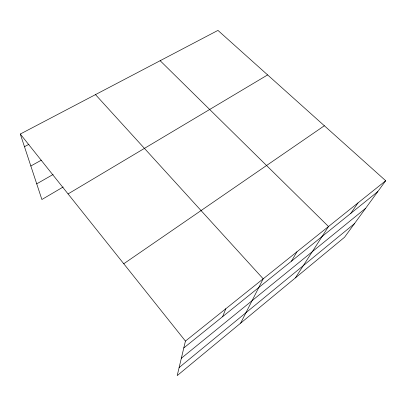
<?xml version="1.0" encoding="UTF-8"?>
<svg xmlns="http://www.w3.org/2000/svg" width="406" height="406" viewBox="0 0 406 406"><rect width="100%" height="100%" fill="white"/><g stroke="black" fill="none" stroke-linecap="round" stroke-linejoin="round"><path stroke-width="0.61" d="M385.7 180.731L185.435 341.076L177.199 375.601L344.532 237.261L385.7 180.731L217.946 30.399L20.3 134.041L41.884 199.508L63.179 186.988M222.645 316.634L225.792 308.763M240.631 323.156L263.195 278.815L95.486 94.613M291.457 261.18L296.974 251.776M295.406 277.877L328.51 226.523L160.152 60.707M350.779 213.378L358.021 202.893M179.112 367.567L354.397 223.711M181.34 358.239L365.639 208.283M183.796 347.947L377.763 191.632M123.759 263.753L324.348 125.753M68.066 193.926L267.625 74.917M36.723 183.857L53.125 174.463M30.836 165.998L41.31 160.182M24.472 146.698L28.938 144.303M20.3 134.041L185.435 341.076"/></g></svg>
